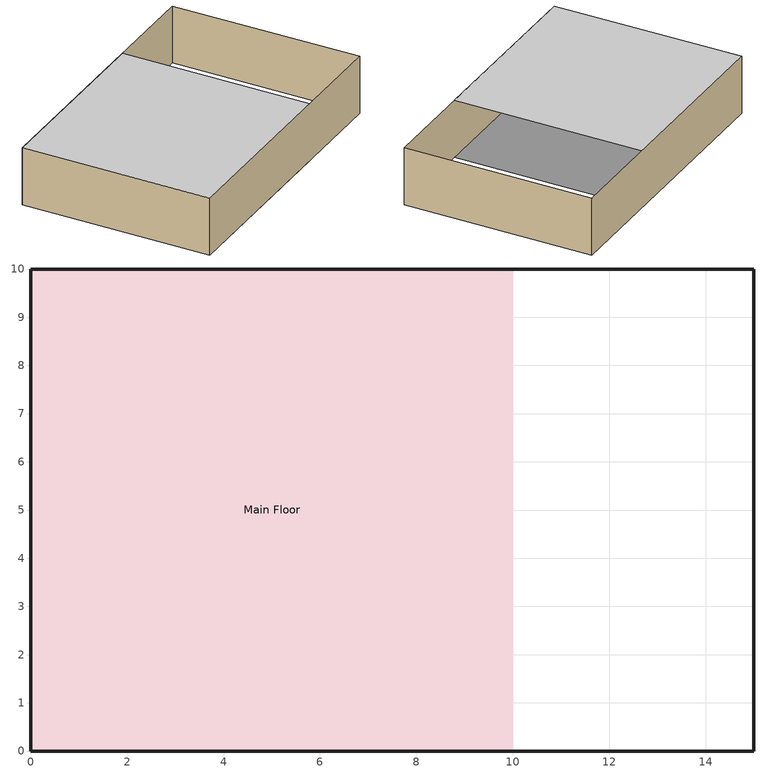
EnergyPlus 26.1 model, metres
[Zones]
Main Floor
 floor othersideconditionsmodel (Main Construction): 0,10 10,10 10,0 0,0 z0
 wall othersideconditionsmodel (Main Construction): 0,10 15,10 / 0,10 0,0 15,0 15,10 z0:3.1
 ceiling othersideconditionsmodel (Main Construction): 0,10 0,0 10,0 10,10 z3.1
[Building]
Shoebox: Loads convergence tolerance value=0.05; Maximum number of warmup days=35; Minimum number of warmup days=6; North axis=0; Solar distribution=FullInteriorAndExterior; Temperature convergence tolerance value=0.05; Terrain=Suburbs
[Site:Location]
Denver Centennial CO USA WMO=724666: Elevation=1793; Latitude=39.57; Longitude=-104.85; Time zone=-7
[Site:VariableLocation]
VaryingBuilding: Building location latitude schedule=VaryingLatitude; Building location longitude schedule=VaryingLongitude; Building location orientation schedule=VaryingOrientation
[SizingPeriod:DesignDay] Barometric pressure=81560; Day of month=21; Daylight saving time indicator=No; Humidity condition type=WetBulb; Rain indicator=No; Snow indicator=No; Solar model indicator=ASHRAEClearSky
Name | Daily dry bulb temperature range | Day type | Maximum dry bulb temperature | Month | Sky clearness | Wetbulb or dewpoint at maximum dry bulb | Wind direction | Wind speed
Denver Centennial Ann Clg 1% Condns DB=>MWB | 15.2 | SummerDesignDay | 32 | 7 | 1 | 15.5 | 0 | 4.9
Denver Centennial Ann Htg 99.6% Condns DB | 0 | WinterDesignDay | -18.8 | 12 | 0 | -18.8 | 340 | 3
[Construction]
Main Construction: Composite 2x6 Wood Stud R19 #3, Composite 2x6 Wood Stud R19 #2, Composite 2x6 Wood Stud R19 #1
[Material] Roughness=Smooth; Solar absorptance=0.7; Specific heat=1006; Thermal absorptance=0.9; Visible absorptance=0.7
Name | Conductivity | Density | Thickness
Composite 2x6 Wood Stud R19 #1 | 0.137 | 640 | 0.019
Composite 2x6 Wood Stud R19 #2 | 0.047 | 93.84 | 0.133
Composite 2x6 Wood Stud R19 #3 | 0.246 | 492.67 | 0.025
[SurfaceProperty:OtherSideConditionsModel]
Underwater: Type of modeling=ConvectiveUnderwater
[SurfaceProperty:Underwater]
Underwater: Distance from surface centroid to leading edge of boundary layer=140; Free stream water temperature schedule=WaterTempSchedule; Free stream water velocity schedule=VelocitySchedule
[Zone]
Main Floor: Ceiling height=Autocalculate; Floor area=Autocalculate; Part of total floor area=Yes; Volume=Autocalculate; Zone inside convection algorithm=Simple; Zone outside convection algorithm=SimpleCombined
[Schedule:Compact]
VaryingLatitude: Through: 01/31, For: AllDays, Until: 24:00, 25, Through: 12/31, For: AllDays, Until: 24:00, 45
VaryingLongitude: Through: 01/31, For: AllDays, Until: 24:00, -95, Through: 12/31, For: AllDays, Until: 24:00, -102
VaryingOrientation: Through: 01/31, For: AllDays, Until: 24:00, 0, Through: 02/28, For: AllDays, Until: 24:00, 90, Through: 03/31, For: AllDays, Until: 24:00, 180, Through: 04/30, For: AllDays, Until: 24:00, 270, Through: 05/31, For: AllDays, Until: 24:00, 360, Through: 12/31, For: AllDays, Until: 24:00, 0
[Schedule:Constant]
Name | Hourly value
VelocitySchedule | 10.2
WaterTempSchedule | 23
